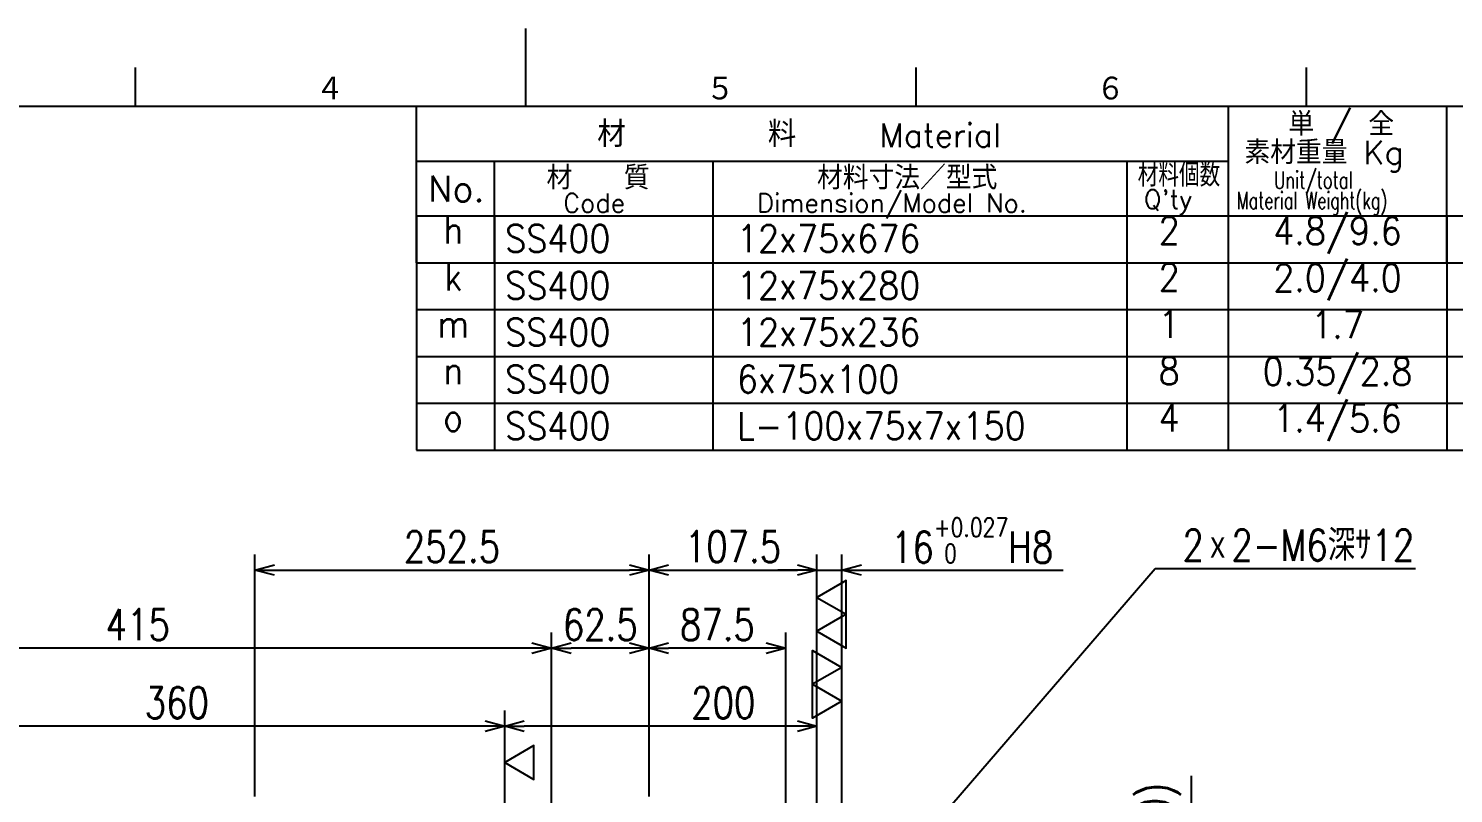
# Model space of a CAD drawing. Extents: x 0 to 4205, y 0 to 5940.
# Drawn here: x 732 to 1644, y 5425 to 5915 of the extents above; entities that cross this region are included whole.
import ezdxf
from ezdxf.enums import TextEntityAlignment as Align

# ---------------------------------------------------------------- set-up
doc = ezdxf.new("R2010")
doc.units = 0
doc.header["$LTSCALE"] = 5
doc.layers.get('0').update_dxf_attribs({"linetype": 'CONTINUOUS'})
doc.layers.get('DEFPOINTS').update_dxf_attribs({"linetype": 'CONTINUOUS'})
for name, color, linetype in [('2', 5, 'CONTINUOUS'), ('5', 3, 'CONTINUOUS'), ('8', 1, 'CONTINUOUS'), ('RAHM2', 1, 'CONTINUOUS'), ('RAHM3', 52, 'CONTINUOUS')]:
    doc.layers.add(name, color=color, linetype=linetype)
doc.styles.add('DIMENSION', font='monotxt.shx', dxfattribs={"bigfont": 'bigfont.shx'})
doc.styles.get("Standard").update_dxf_attribs({"font": 'romans.shx', "width": 0.8, "bigfont": 'extfont.shx'})
doc.dimstyles.new('GEN-ISO', dxfattribs={"dimscale": 5, "dimtxt": 4, "dimasz": 2.5, "dimexe": 2, "dimexo": 1, "dimgap": 1, "dimtad": 3, "dimdec": 3, "dimrnd": 0.001, "dimdsep": 46, "dimtxsty": 'Standard', "dimblk": 'OPEN30', "dimcen": 0, "dimclrt": 52, "dimadec": 0, "dimazin": 0, "dimtp": 0.1, "dimtm": 0.1, "dimtfac": 0.6, "dimtdec": 3, "dimtmove": 2, "dimatfit": 3, "dimldrblk": 'OPEN30', "dimfxl": 1, "dimarcsym": 0})

# ---------------------------------------------------------------- blocks, each defined once
blk = doc.blocks.new('1A1ﾌﾞﾋﾝ')
at = {"layer": 'RAHM2', "color": 5, "linetype": 'Continuous'}
for p, q in [((210, 589), (210, 579)), ((160, 584), (160, 579)), ((260, 584), (260, 579)), ((310, 584), (310, 579)), ((826, 579), (25, 579))]:
    blk.add_line(p, q, dxfattribs=at)
for s, p in [('４', (183.1, 579.6)), ('５', (233.1, 579.6)), ('６', (283.1, 579.6))]:
    blk.add_text(s, height=3.31, dxfattribs=at).set_placement(p)
at = {"layer": 'RAHM2', "color": 5, "linetype": 'Continuous', "width": 0.7}
for tag, p in [('HEADER3', (35, 566.01)), ('HEADER4', (54.75, 566)), ('HEADER15', (74.49, 566)), ('HEADER16', (94.43, 566))]:
    blk.add_attdef(tag, text='', height=6, dxfattribs=at).set_placement(p, align=Align.MIDDLE)
at = {"layer": 'RAHM2', "color": 7, "linetype": 'Continuous'}
blk.add_attdef('HEADER5', text='', height=2.5, dxfattribs=at).set_placement((63.69, 559.1), align=Align.BOTTOM_RIGHT)
for tag, height, width, p in [('HEADER1', 5, 0.9, (775.12, 45.15)), ('HEADER25', 3.2, 0.63, (46.91, 45.38)), ('HEADER23', 3.33, 0.8, (71.4, 45.2)), ('HEADER24', 3.5, 0.8, (92.57, 45.22)), ('HEADER7', 5, 0.8, (590.38, 40.8)), ('GEN-TITLE-SCA', 4, 0.85, (677.79, 40.85)), ('HEADER22', 3.2, 0.63, (46.91, 38.38)), ('HEADER20', 3.33, 0.8, (71.4, 38.2)), ('HEADER21', 3.5, 0.8, (92.57, 38.22)), ('HEADER2', 6, 0.9, (774.89, 36.68)), ('HEADER19', 3.2, 0.63, (46.91, 31.38)), ('HEADER17', 3.33, 0.8, (71.4, 31.2)), ('HEADER18', 3.5, 0.8, (92.57, 31.22)), ('HEADER11', 3.2, 0.63, (46.91, 24.38)), ('HEADER9', 3.33, 0.8, (71.4, 24.2)), ('HEADER10', 3.5, 0.8, (92.57, 24.22)), ('HEADER14', 3.31, 0.8, (542.54, 17.82))]:
    blk.add_attdef(tag, text='', height=height, dxfattribs=dict(at, width=width)).set_placement(p, align=Align.MIDDLE)
at = {"layer": 'RAHM2', "color": 7, "linetype": 'Continuous', "width": 0.8}
blk.add_attdef('GEN-TITLE-DAT', text='', height=3.5, dxfattribs=at).set_placement((691.35, 39.1), align=Align.BOTTOM_LEFT)
at = {"layer": 'RAHM2', "color": 5, "linetype": 'Continuous', "style": 'DIMENSION', "width": 1.2}
for tag, p in [('HEADER13', (629.56, 16.75)), ('HEADER12', (663.26, 16.72)), ('GEN-TITLE-DWG', (732.79, 16.74))]:
    blk.add_attdef(tag, text='', height=7.02, dxfattribs=at).set_placement(p, align=Align.BOTTOM_LEFT)
at = {"layer": 'RAHM2', "color": 5, "linetype": 'Continuous', "style": 'DIMENSION'}
blk.add_attdef('HEADER8', text='', height=7.02, dxfattribs=at).set_placement((824.55, 16.71), align=Align.BOTTOM_RIGHT)
at = {"layer": 'RAHM2', "color": 5, "linetype": 'Continuous'}
blk.add_attdef('HEADER6', text='', height=5.8, dxfattribs=at).set_placement((623.09, 17.9), align=Align.BOTTOM_RIGHT)
blk = doc.blocks.new('_Open30')
at = {"color": 0, "linetype": 'ByBlock', "lineweight": -2}
for p, q in [((-1, 0.268), (0, 0)), ((0, 0), (-1, -0.268)), ((0, 0), (-1, 0))]:
    blk.add_line(p, q, dxfattribs=at)
blk = doc.blocks.new('*D223')
at = {"layer": '5', "color": 0, "lineweight": -2, "transparency": 16777216}
for p, q in [((1129.07, 5423.15), (1129.07, 5528.15)), ((1216.57, 5291.15), (1216.57, 5528.15)), ((1204.07, 5518.15), (1141.57, 5518.15))]:
    blk.add_line(p, q, dxfattribs=at)
at = {"layer": 'DEFPOINTS', "color": 0, "transparency": 16777216}
for p in [(1129.07, 5518.15), (1129.07, 5418.15), (1216.57, 5286.15)]:
    blk.add_point(p, dxfattribs=at)
at = {"layer": '5', "color": 0, "lineweight": -2, "transparency": 16777216, "xscale": 12.5, "yscale": 12.5, "zscale": 12.5, "rotation": 180}
blk.add_blockref('_Open30', (1129.07, 5518.15), dxfattribs=at)
at = {"layer": '5', "color": 0, "lineweight": -2, "transparency": 16777216, "xscale": 12.5, "yscale": 12.5, "zscale": 12.5}
blk.add_blockref('_Open30', (1216.57, 5518.15), dxfattribs=at)
at = {"layer": '5', "color": 52, "transparency": 16777216, "insert": (1172.82, 5533.15), "char_height": 20, "attachment_point": 5}
blk.add_mtext('87.5', dxfattribs=at)
blk = doc.blocks.new('*D224')
at = {"layer": '5', "color": 0, "lineweight": -2, "transparency": 16777216}
for p, q in [((1066.57, 5291.15), (1066.57, 5528.15)), ((1116.57, 5518.15), (1079.07, 5518.15))]:
    blk.add_line(p, q, dxfattribs=at)
at = {"layer": 'DEFPOINTS', "color": 0, "transparency": 16777216}
for p in [(1066.57, 5518.15), (1129.07, 5418.15), (1066.57, 5286.15)]:
    blk.add_point(p, dxfattribs=at)
at = {"layer": '5', "color": 0, "lineweight": -2, "transparency": 16777216, "xscale": 12.5, "yscale": 12.5, "zscale": 12.5, "rotation": 180}
blk.add_blockref('_Open30', (1066.57, 5518.15), dxfattribs=at)
at = {"layer": '5', "color": 0, "lineweight": -2, "transparency": 16777216, "xscale": 12.5, "yscale": 12.5, "zscale": 12.5}
blk.add_blockref('_Open30', (1129.07, 5518.15), dxfattribs=at)
at = {"layer": '5', "color": 52, "transparency": 16777216, "insert": (1097.82, 5533.15), "char_height": 20, "attachment_point": 5}
blk.add_mtext('62.5', dxfattribs=at)
blk = doc.blocks.new('*D225')
at = {"layer": '5', "color": 0, "lineweight": -2, "transparency": 16777216}
for p, q in [((876.57, 5423.15), (876.57, 5578.15)), ((1129.07, 5423.15), (1129.07, 5578.15)), ((889.07, 5568.15), (1116.57, 5568.15))]:
    blk.add_line(p, q, dxfattribs=at)
at = {"layer": 'DEFPOINTS', "color": 0, "transparency": 16777216}
for p in [(1129.07, 5568.15), (876.57, 5418.15), (1129.07, 5418.15)]:
    blk.add_point(p, dxfattribs=at)
at = {"layer": '5', "color": 0, "lineweight": -2, "transparency": 16777216, "xscale": 12.5, "yscale": 12.5, "zscale": 12.5, "rotation": 180}
blk.add_blockref('_Open30', (876.57, 5568.15), dxfattribs=at)
at = {"layer": '5', "color": 0, "lineweight": -2, "transparency": 16777216, "xscale": 12.5, "yscale": 12.5, "zscale": 12.5}
blk.add_blockref('_Open30', (1129.07, 5568.15), dxfattribs=at)
at = {"layer": '5', "color": 52, "transparency": 16777216, "insert": (1002.82, 5583.15), "char_height": 20, "attachment_point": 5}
blk.add_mtext('252.5', dxfattribs=at)
blk = doc.blocks.new('*D226')
at = {"layer": '5', "color": 0, "lineweight": -2, "transparency": 16777216}
for p, q in [((1236.57, 5373.15), (1236.57, 5578.15)), ((1141.57, 5568.15), (1224.07, 5568.15))]:
    blk.add_line(p, q, dxfattribs=at)
at = {"layer": 'DEFPOINTS', "color": 0, "transparency": 16777216}
for p in [(1236.57, 5568.15), (1129.07, 5418.15), (1236.57, 5368.15)]:
    blk.add_point(p, dxfattribs=at)
at = {"layer": '5', "color": 0, "lineweight": -2, "transparency": 16777216, "xscale": 12.5, "yscale": 12.5, "zscale": 12.5, "rotation": 180}
blk.add_blockref('_Open30', (1129.07, 5568.15), dxfattribs=at)
at = {"layer": '5', "color": 0, "lineweight": -2, "transparency": 16777216, "xscale": 12.5, "yscale": 12.5, "zscale": 12.5}
blk.add_blockref('_Open30', (1236.57, 5568.15), dxfattribs=at)
at = {"layer": '5', "color": 52, "transparency": 16777216, "insert": (1182.82, 5583.15), "char_height": 20, "attachment_point": 5}
blk.add_mtext('107.5', dxfattribs=at)
blk = doc.blocks.new('*D227')
at = {"layer": '5', "color": 0, "lineweight": -2, "transparency": 16777216}
for p, q in [((1236.57, 5373.15), (1236.57, 5578.15)), ((1252.57, 5373.15), (1252.57, 5578.15)), ((1224.07, 5568.15), (1211.57, 5568.15)), ((1236.57, 5568.15), (1252.57, 5568.15)), ((1265.07, 5568.15), (1394.39, 5568.15))]:
    blk.add_line(p, q, dxfattribs=at)
at = {"layer": 'DEFPOINTS', "color": 0, "transparency": 16777216}
for p in [(1252.57, 5568.15), (1236.57, 5368.15), (1252.57, 5368.15)]:
    blk.add_point(p, dxfattribs=at)
at = {"layer": '5', "color": 0, "lineweight": -2, "transparency": 16777216, "xscale": 12.5, "yscale": 12.5, "zscale": 12.5}
blk.add_blockref('_Open30', (1236.57, 5568.15), dxfattribs=at)
at = {"layer": '5', "color": 0, "lineweight": -2, "transparency": 16777216, "xscale": 12.5, "yscale": 12.5, "zscale": 12.5, "rotation": 180}
blk.add_blockref('_Open30', (1252.57, 5568.15), dxfattribs=at)
at = {"layer": '5', "color": 52, "transparency": 16777216, "insert": (1335.98, 5587.15), "char_height": 20, "attachment_point": 5}
blk.add_mtext('16{\\H12.000000;\\S+0.027^  0;}H8', dxfattribs=at)
blk = doc.blocks.new('*D243')
at = {"layer": '5', "color": 0, "lineweight": -2, "transparency": 16777216}
for p, q in [((1036.57, 5283.15), (1036.57, 5478.15)), ((1236.57, 5373.15), (1236.57, 5478.15)), ((1224.07, 5468.15), (1049.07, 5468.15))]:
    blk.add_line(p, q, dxfattribs=at)
at = {"layer": 'DEFPOINTS', "color": 0, "transparency": 16777216}
for p in [(1036.57, 5468.15), (1236.57, 5368.15), (1036.57, 5278.15)]:
    blk.add_point(p, dxfattribs=at)
at = {"layer": '5', "color": 0, "lineweight": -2, "transparency": 16777216, "xscale": 12.5, "yscale": 12.5, "zscale": 12.5, "rotation": 180}
blk.add_blockref('_Open30', (1036.57, 5468.15), dxfattribs=at)
at = {"layer": '5', "color": 0, "lineweight": -2, "transparency": 16777216, "xscale": 12.5, "yscale": 12.5, "zscale": 12.5}
blk.add_blockref('_Open30', (1236.57, 5468.15), dxfattribs=at)
at = {"layer": '5', "color": 52, "transparency": 16777216, "insert": (1176.57, 5483.15), "char_height": 20, "attachment_point": 5}
blk.add_mtext('200', dxfattribs=at)
blk = doc.blocks.new('*D245')
at = {"layer": '5', "color": 0, "lineweight": -2, "transparency": 16777216}
for p, q in [((651.57, 5291.15), (651.57, 5528.15)), ((1066.57, 5291.15), (1066.57, 5528.15)), ((1054.07, 5518.15), (664.07, 5518.15))]:
    blk.add_line(p, q, dxfattribs=at)
at = {"layer": 'DEFPOINTS', "color": 0, "transparency": 16777216}
for p in [(651.57, 5518.15), (651.57, 5286.15), (1066.57, 5286.15)]:
    blk.add_point(p, dxfattribs=at)
at = {"layer": '5', "color": 0, "lineweight": -2, "transparency": 16777216, "xscale": 12.5, "yscale": 12.5, "zscale": 12.5, "rotation": 180}
blk.add_blockref('_Open30', (651.57, 5518.15), dxfattribs=at)
at = {"layer": '5', "color": 0, "lineweight": -2, "transparency": 16777216, "xscale": 12.5, "yscale": 12.5, "zscale": 12.5}
blk.add_blockref('_Open30', (1066.57, 5518.15), dxfattribs=at)
at = {"layer": '5', "color": 52, "transparency": 16777216, "insert": (801.57, 5533.15), "char_height": 20, "attachment_point": 5}
blk.add_mtext('415', dxfattribs=at)
blk = doc.blocks.new('*D247')
at = {"layer": '5', "color": 0, "lineweight": -2, "transparency": 16777216}
for p, q in [((676.57, 5283.15), (676.57, 5478.15)), ((1036.57, 5283.15), (1036.57, 5478.15)), ((1024.07, 5468.15), (689.07, 5468.15))]:
    blk.add_line(p, q, dxfattribs=at)
at = {"layer": 'DEFPOINTS', "color": 0, "transparency": 16777216}
for p in [(676.57, 5468.15), (676.57, 5278.15), (1036.57, 5278.15)]:
    blk.add_point(p, dxfattribs=at)
at = {"layer": '5', "color": 0, "lineweight": -2, "transparency": 16777216, "xscale": 12.5, "yscale": 12.5, "zscale": 12.5, "rotation": 180}
blk.add_blockref('_Open30', (676.57, 5468.15), dxfattribs=at)
at = {"layer": '5', "color": 0, "lineweight": -2, "transparency": 16777216, "xscale": 12.5, "yscale": 12.5, "zscale": 12.5}
blk.add_blockref('_Open30', (1036.57, 5468.15), dxfattribs=at)
at = {"layer": '5', "color": 52, "transparency": 16777216, "insert": (826.57, 5483.15), "char_height": 20, "attachment_point": 5}
blk.add_mtext('360', dxfattribs=at)
blk = doc.blocks.new('*D260')
at = {"layer": '5', "color": 0, "lineweight": -2, "transparency": 16777216}
for p, q in [((1476.57, 5368.15), (1476.57, 5436.36)), ((1304.07, 5368.15), (1486.57, 5368.15)), ((1476.57, 5340.65), (1476.57, 5355.65)), ((1257.57, 5328.15), (1486.57, 5328.15))]:
    blk.add_line(p, q, dxfattribs=at)
at = {"layer": 'DEFPOINTS', "color": 0, "transparency": 16777216}
for p in [(1299.07, 5368.15), (1476.57, 5368.15), (1252.57, 5328.15)]:
    blk.add_point(p, dxfattribs=at)
at = {"layer": '5', "color": 0, "lineweight": -2, "transparency": 16777216, "xscale": 12.5, "yscale": 12.5, "zscale": 12.5}
for p, rotation in [((1476.57, 5368.15), 90), ((1476.57, 5328.15), 270)]:
    blk.add_blockref('_Open30', p, dxfattribs=dict(at, rotation=rotation))
at = {"layer": '5', "color": 52, "transparency": 16777216, "insert": (1456.34, 5408.51), "char_height": 20, "attachment_point": 5, "rotation": 90}
blk.add_mtext('(40)', dxfattribs=at)
blk = doc.blocks.new('STDBUHIN')
at = {"color": 7}
for p, q in [((0, 0), (0, -6)), ((10, 0), (10, -6)), ((38, 0), (38, -6)), ((91, 0), (91, -6)), ((104, 0), (104, -6)), ((132, 0), (132, -6)), ((0, -6), (210, -6))]:
    blk.add_line(p, q, dxfattribs=at)
at = {"layer": 'RAHM3', "color": 7, "width": 0.9}
for tag, p in [('1GENST', (4.710911, -4.609434)), ('4GENST', (96.434633, -4.658422)), ('5GENST', (118, -4.729)), ('6GENST', (146, -4.729))]:
    blk.add_attdef(tag, text='', height=3.5, dxfattribs=at).set_placement(p, align=Align.BOTTOM_CENTER)
at = {"layer": 'RAHM3', "color": 7}
for tag, p, width in [('2GENST', (11.373533, -4.658422), 0.8), ('3GENST', (41.070972, -4.658422), 0.8), ('7GENST', (162.759538, -4.671383), 0.9)]:
    blk.add_attdef(tag, p, '', height=3.5, dxfattribs=dict(at, width=width))

msp = doc.modelspace()

# ---------------------------------------------------------------- linework, layer by layer
at = {"layer": '8'}
for points in [[(1236.5746, 5550.6437), (1255.3246, 5539.8187), (1255.3246, 5561.4687), (1236.5746, 5550.6437)], [(1236.5746, 5528.9937), (1255.3246, 5518.1687), (1255.3246, 5539.8187), (1236.5746, 5528.9937)], [(1252.5746, 5505.8333), (1233.8246, 5495.0083), (1233.8246, 5516.6583), (1252.5746, 5505.8333)], [(1252.5746, 5484.1833), (1233.8246, 5473.3583), (1233.8246, 5495.0083), (1252.5746, 5484.1833)], [(1036.5746, 5444.8637), (1055.3246, 5434.0387), (1055.3246, 5455.6887), (1036.5746, 5444.8637)]]:
    msp.add_lwpolyline(points, close=True, dxfattribs=at)
at = {"layer": 'RAHM2', "color": 7, "linetype": 'Continuous'}
for p, q in [((980.0007, 5765), (980.0007, 5865)), ((1500.0007, 5865), (1500.0007, 5765.0017)), ((1640.0006, 5765.0017), (1640.0006, 5865)), ((980.0007, 5830), (1500.0007, 5830)), ((1030.0007, 5765.0017), (1030.0007, 5830)), ((1170.0007, 5830), (1170.0007, 5765.0017)), ((1435.0007, 5830), (1435.0007, 5765)), ((980.0007, 5795), (2030.0005, 5795)), ((980.0007, 5765), (2030.0004, 5765))]:
    msp.add_line(p, q, dxfattribs=at)

# ---------------------------------------------------------------- block references
at = {"layer": '2', "xscale": 5, "yscale": 5, "zscale": 5}
msp.add_blockref('1A1ﾌﾞﾋﾝ', (0, 2970), dxfattribs=at)
at = {"layer": 'RAHM2'}
ref = msp.add_blockref('STDBUHIN', (980.0007, 5795), dxfattribs=dict(at, xscale=5, yscale=5, zscale=5))
ref.add_attrib('1GENST', 'h', dxfattribs={"layer": 'RAHM3', "color": 7, "height": 17.5, "width": 0.9}).set_placement((1003.5552, 5771.9528), align=Align.BOTTOM_CENTER)
ref.add_attrib('2GENST', 'SS400', (1036.8683, 5771.7079), dxfattribs={"layer": 'RAHM3', "color": 7, "height": 17.5, "width": 0.9})
ref.add_attrib('3GENST', '12x75x676', (1185.3555, 5771.7079), dxfattribs={"layer": 'RAHM3', "color": 7, "height": 17.5, "width": 0.9})
ref.add_attrib('4GENST', '2', dxfattribs={"layer": 'RAHM3', "color": 7, "height": 17.5, "width": 0.9}).set_placement((1462.1738, 5771.7079), align=Align.BOTTOM_CENTER)
ref.add_attrib('5GENST', '4.8/9.6', dxfattribs={"layer": 'RAHM3', "color": 7, "height": 17.5, "width": 0.9}).set_placement((1570.0007, 5771.355), align=Align.BOTTOM_CENTER)
ref = msp.add_blockref('STDBUHIN', (980.0007, 5765), dxfattribs=dict(at, xscale=5, yscale=5, zscale=5))
ref.add_attrib('1GENST', 'k', dxfattribs={"layer": 'RAHM3', "color": 7, "height": 17.5, "width": 0.9}).set_placement((1003.5552, 5741.9528), align=Align.BOTTOM_CENTER)
ref.add_attrib('2GENST', 'SS400', (1036.8683, 5741.7079), dxfattribs={"layer": 'RAHM3', "color": 7, "height": 17.5, "width": 0.9})
ref.add_attrib('3GENST', '12x75x280', (1185.3555, 5741.7079), dxfattribs={"layer": 'RAHM3', "color": 7, "height": 17.5, "width": 0.9})
ref.add_attrib('4GENST', '2', dxfattribs={"layer": 'RAHM3', "color": 7, "height": 17.5, "width": 0.9}).set_placement((1462.1738, 5741.7079), align=Align.BOTTOM_CENTER)
ref.add_attrib('5GENST', '2.0/4.0', dxfattribs={"layer": 'RAHM3', "color": 7, "height": 17.5, "width": 0.9}).set_placement((1570.0007, 5741.355), align=Align.BOTTOM_CENTER)
ref = msp.add_blockref('STDBUHIN', (980.0007, 5735), dxfattribs=dict(at, xscale=5, yscale=5, zscale=5))
ref.add_attrib('1GENST', 'm', dxfattribs={"layer": 'RAHM3', "color": 7, "height": 17.5, "width": 0.9}).set_placement((1003.5552, 5711.9528), align=Align.BOTTOM_CENTER)
ref.add_attrib('2GENST', 'SS400', (1036.8683, 5711.7079), dxfattribs={"layer": 'RAHM3', "color": 7, "height": 17.5, "width": 0.9})
ref.add_attrib('3GENST', '12x75x236', (1185.3555, 5711.7079), dxfattribs={"layer": 'RAHM3', "color": 7, "height": 17.5, "width": 0.9})
ref.add_attrib('4GENST', '1', dxfattribs={"layer": 'RAHM3', "color": 7, "height": 17.5, "width": 0.9}).set_placement((1462.1738, 5711.7079), align=Align.BOTTOM_CENTER)
ref.add_attrib('5GENST', '1.7', dxfattribs={"layer": 'RAHM3', "color": 7, "height": 17.5, "width": 0.9}).set_placement((1570.0007, 5711.355), align=Align.BOTTOM_CENTER)
ref = msp.add_blockref('STDBUHIN', (980.0007, 5705), dxfattribs=dict(at, xscale=5, yscale=5, zscale=5))
ref.add_attrib('1GENST', 'n', dxfattribs={"layer": 'RAHM3', "color": 7, "height": 17.5, "width": 0.9}).set_placement((1003.5552, 5681.9528), align=Align.BOTTOM_CENTER)
ref.add_attrib('2GENST', 'SS400', (1036.8683, 5681.7079), dxfattribs={"layer": 'RAHM3', "color": 7, "height": 17.5, "width": 0.9})
ref.add_attrib('3GENST', '6x75x100', (1185.3555, 5681.7079), dxfattribs={"layer": 'RAHM3', "color": 7, "height": 17.5, "width": 0.9})
ref.add_attrib('4GENST', '8', dxfattribs={"layer": 'RAHM3', "color": 7, "height": 17.5, "width": 0.9}).set_placement((1462.1738, 5681.7079), align=Align.BOTTOM_CENTER)
ref.add_attrib('5GENST', '0.35/2.8', dxfattribs={"layer": 'RAHM3', "color": 7, "height": 17.5, "width": 0.9}).set_placement((1570.0007, 5681.355), align=Align.BOTTOM_CENTER)
ref = msp.add_blockref('STDBUHIN', (980.0007, 5675), dxfattribs=dict(at, xscale=5, yscale=5, zscale=5))
ref.add_attrib('1GENST', 'o', dxfattribs={"layer": 'RAHM3', "color": 7, "height": 17.5, "width": 0.9}).set_placement((1003.5552, 5651.9528), align=Align.BOTTOM_CENTER)
ref.add_attrib('2GENST', 'SS400', (1036.8683, 5651.7079), dxfattribs={"layer": 'RAHM3', "color": 7, "height": 17.5, "width": 0.9})
ref.add_attrib('3GENST', 'L-100x75x7x150', (1185.3555, 5651.7079), dxfattribs={"layer": 'RAHM3', "color": 7, "height": 17.5, "width": 0.9})
ref.add_attrib('4GENST', '4', dxfattribs={"layer": 'RAHM3', "color": 7, "height": 17.5, "width": 0.9}).set_placement((1462.1738, 5651.7079), align=Align.BOTTOM_CENTER)
ref.add_attrib('5GENST', '1.4/5.6', dxfattribs={"layer": 'RAHM3', "color": 7, "height": 17.5, "width": 0.9}).set_placement((1570.0007, 5651.355), align=Align.BOTTOM_CENTER)

# ---------------------------------------------------------------- texts
at = {"layer": '5', "color": 52, "insert": (1470.7374, 5584.0807), "char_height": 20, "attachment_point": 4}
msp.add_mtext('2ｘ2-M6深ｻ12', dxfattribs=at)
at = {"layer": 'RAHM2', "color": 7, "linetype": 'Continuous'}
for s, height, p in [('単 / 全', 15, (1538.5576, 5846.3051)), ('材\u3000\u3000\u3000\u3000\u3000料', 16.55403, (1095.8774, 5839.1009)), ('Material', 15, (1276.7132, 5839.1009)), ('素材重量 Kg', 15, (1510.4157, 5828.1617)), ('材\u3000\u3000質', 15, (1063.3766, 5811.9523)), ('材料寸法／型式', 15, (1236.6446, 5811.9523)), ('No.', 16.55403, (987.4824, 5804.1009)), ('Code', 12, (1074.1103, 5797.2727)), ('Dimension/Model No.', 12, (1198.229, 5797.2727)), ("Q'ty", 12, (1445.9514, 5799.6371))]:
    msp.add_text(s, height=height, dxfattribs=at).set_placement(p)
for s, height, width, p in [('材料個数', 15, 0.8, (1442.0618, 5813.7521)), ('Unit/total', 11, 0.7, (1529.314, 5812.429)), ('Material Weight(kg)', 11, 0.68, (1505.513, 5799.3231))]:
    msp.add_text(s, height=height, dxfattribs=dict(at, width=width)).set_placement(p)

# ---------------------------------------------------------------- dimensions: what is measured, and where the dimension line sits
at = {"layer": '5'}
dim = msp.add_linear_dim(base=(1252.5746, 5568.1495), p1=(1236.5746, 5368.1495), p2=(1252.5746, 5368.1495), text='<>H8', dimstyle='GEN-ISO', override={"dimtol": 1, "dimtp": 0.027, "dimtm": 0, "dimtmove": 0}, dxfattribs=at)
dim.commit()
dim.dimension.update_dxf_attribs({"geometry": '*D227', "text_midpoint": (1335.9841, 5587.1495)})
for base, p1, p2, override, picture, middle in [((1129.0746, 5568.1495), (876.5746, 5418.1495), (1129.0746, 5418.1495), {"dimtp": 0.05, "dimtm": 0.05, "dimtmove": 0}, '*D225', (1002.8246, 5583.1495)), ((1236.5746, 5568.1495), (1129.0746, 5418.1495), (1236.5746, 5368.1495), {"dimse1": 1, "dimtp": 0.05, "dimtm": 0.05, "dimtmove": 1}, '*D226', (1182.8246, 5583.1495)), ((1066.5746, 5518.1495), (1129.0746, 5418.1495), (1066.5746, 5286.1495), {"dimse1": 1, "dimtp": 0.05, "dimtm": 0.05, "dimtmove": 1}, '*D224', (1097.8246, 5533.1495)), ((1129.0746, 5518.1495), (1216.5746, 5286.1495), (1129.0746, 5418.1495), {"dimtp": 0.05, "dimtm": 0.05, "dimtmove": 0}, '*D223', (1172.8246, 5533.1495))]:
    dim = msp.add_linear_dim(base=base, p1=p1, p2=p2, dimstyle='GEN-ISO', override=override, dxfattribs=at)
    dim.commit()
    dim.dimension.update_dxf_attribs({"geometry": picture, "text_midpoint": middle})
for base, p1, p2, picture, middle in [((651.5746, 5518.1495), (1066.5746, 5286.1495), (651.5746, 5286.1495), '*D245', (801.5746, 5518.1495)), ((676.5746, 5468.1495), (1036.5746, 5278.1495), (676.5746, 5278.1495), '*D247', (826.5746, 5468.1495)), ((1036.5746, 5468.1495), (1236.5746, 5368.1495), (1036.5746, 5278.1495), '*D243', (1176.5746, 5468.1495))]:
    dim = msp.add_linear_dim(base=base, p1=p1, p2=p2, dimstyle='GEN-ISO', override={"dimtp": 0.05, "dimtm": 0.05, "dimtmove": 0}, dxfattribs=at)
    dim.commit()
    dim.dimension.update_dxf_attribs({"geometry": picture, "text_midpoint": middle, "dimtype": 160})
dim = msp.add_linear_dim(base=(1476.5746, 5368.1495), p1=(1252.5746, 5328.1495), p2=(1299.0746, 5368.1495), angle=90, dimstyle='GEN-ISO', override={"dimpost": '(<>)', "dimtp": 0.027, "dimtm": 0, "dimtmove": 0}, dxfattribs=at)
dim.commit()
dim.dimension.update_dxf_attribs({"geometry": '*D260', "text_midpoint": (1456.3365, 5408.5066)})

# ---------------------------------------------------------------- leaders
at = {"layer": '5', "annotation_type": 0, "has_hookline": 1, "hookline_direction": 0, "text_width": 149.3333}
msp.add_leader([(1246.9394, 5329.9955), (1453.2374, 5569.0807), (1465.7374, 5569.0807)], dimstyle='GEN-ISO', override={"dimpost": '(<>)', "dimtp": 0.027, "dimtm": 0}, dxfattribs=at)

doc.saveas('drawing.dxf')
